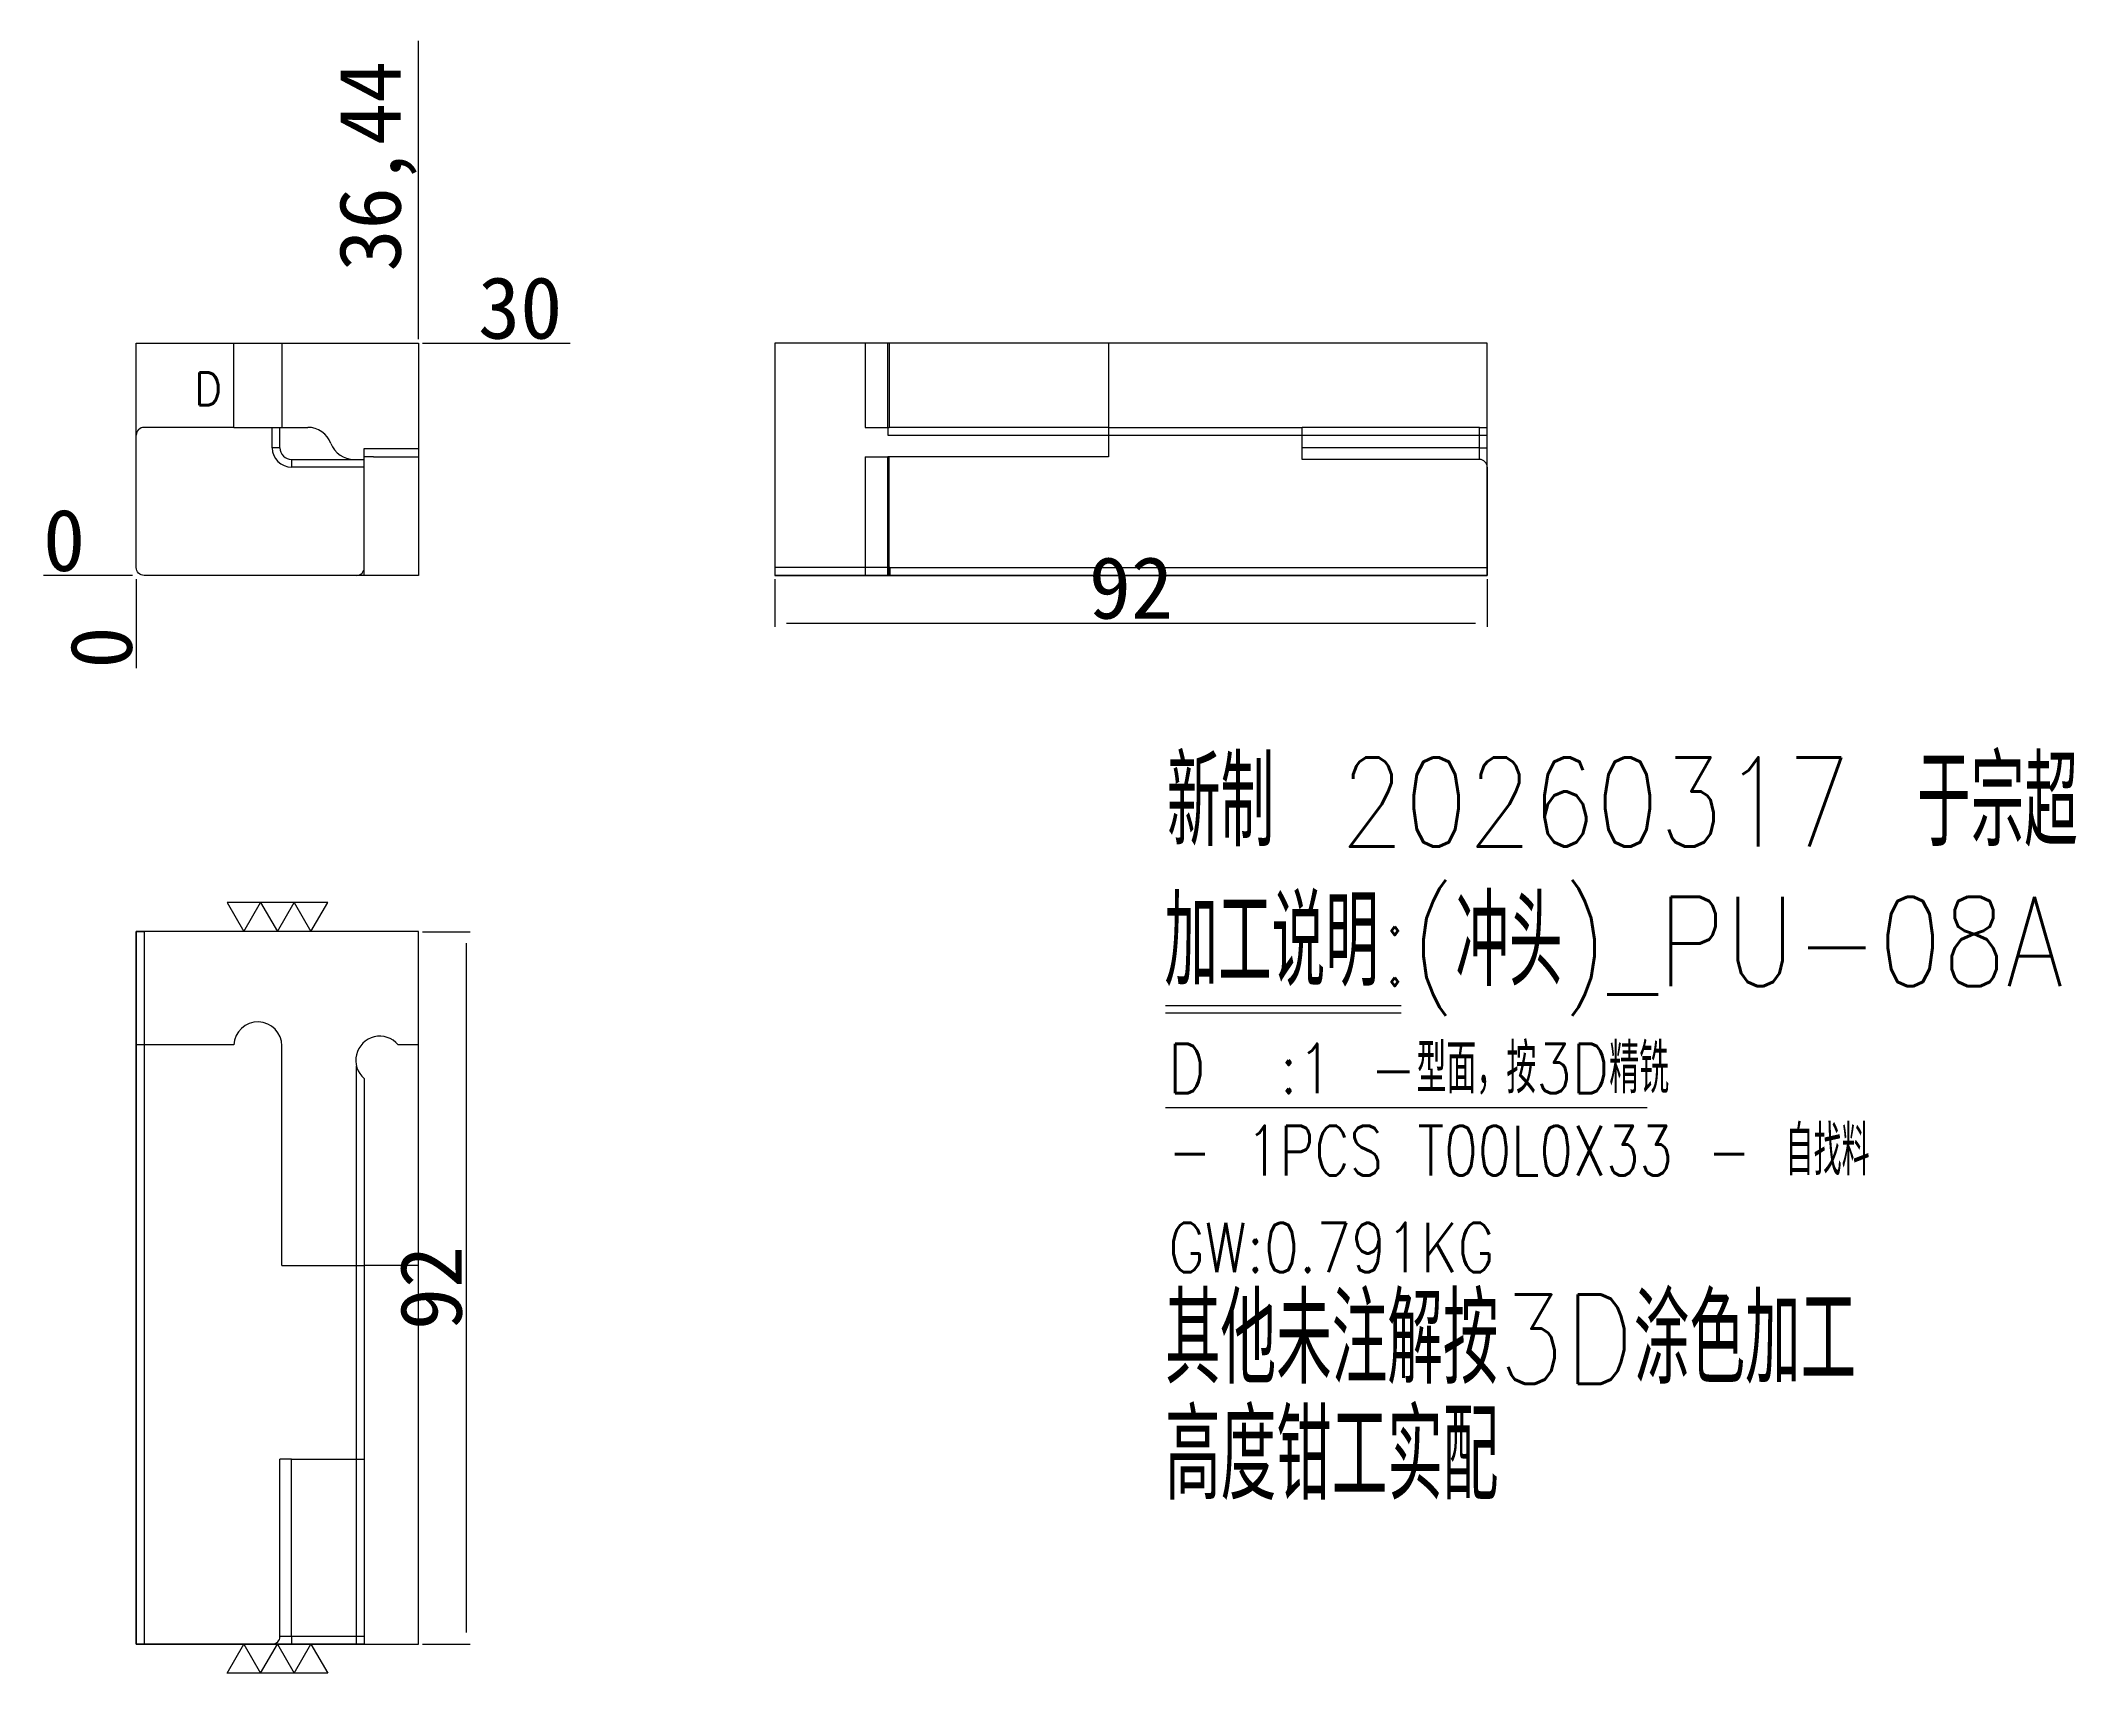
# Model space of a CAD drawing. Header units: millimetres. Extents: x 11480 to 11743, y 53627 to 53838.
import ezdxf

# ---------------------------------------------------------------- set-up
doc = ezdxf.new("R2010")
doc.units = ezdxf.units.MM
doc.linetypes.add('DASHED', pattern=[0])
doc.layers.add('dim', color=4, linetype='Continuous')
doc.layers.add('PUNCH', color=2, linetype='Continuous')
doc.styles.add('_PUG_ERP', font='txt')
doc.styles.add('chinesef_fs', font='txt.shx', dxfattribs={"bigfont": 'gbcbig.shx'})
doc.dimstyles.new('_PUG_ERP', dxfattribs={"dimtxt": 8, "dimasz": 1.5, "dimexe": 0.5, "dimexo": 0.5, "dimgap": 0.5, "dimtad": 1, "dimtxsty": '_PUG_ERP', "dimblk": 'CLOSEDBLANK', "dimcen": 0, "dimclrd": 4, "dimclre": 4, "dimclrt": 3, "dimazin": 3, "dimtfac": 1, "dimtmove": 0, "dimatfit": 3, "dimldrblk": 'CLOSEDBLANK', "dimlwd": 9, "dimlwe": 9})

# ---------------------------------------------------------------- blocks, each defined once
blk = doc.blocks.new('*D733')
at = {"layer": 'Defpoints', "color": 0}
for p in [(11528.8, 53798.54), (11534.95, 53798.54), (11492.36, 53768.54)]:
    blk.add_point(p, dxfattribs=at)
at = {"layer": 'dim', "color": 4, "lineweight": 9}
for p, q in [((11529.3, 53798.54), (11531.8, 53798.54)), ((11531.8, 53798.54), (11531.95, 53798.54)), ((11531.95, 53798.54), (11548.4, 53798.54))]:
    blk.add_line(p, q, dxfattribs=at)
at = {"layer": 'dim', "color": 3, "lineweight": 13, "insert": (11541.93, 53803.04), "char_height": 8, "attachment_point": 5, "style": '_PUG_ERP'}
blk.add_mtext('30', dxfattribs=at)
blk = doc.blocks.new('_ClosedBlank')
blk = doc.blocks.new('*D734')
at = {"layer": 'Defpoints', "color": 0}
for p in [(11486.21, 53768.54), (11492.36, 53768.54), (11492.36, 53768.54)]:
    blk.add_point(p, dxfattribs=at)
at = {"layer": 'dim', "color": 4, "lineweight": 9}
blk.add_line((11491.86, 53768.54), (11480.38, 53768.54), dxfattribs=at)
at = {"layer": 'dim', "color": 3, "lineweight": 13, "insert": (11483.04, 53773.04), "char_height": 8, "attachment_point": 5, "style": '_PUG_ERP'}
blk.add_mtext('0', dxfattribs=at)
blk = doc.blocks.new('*D735')
at = {"layer": 'Defpoints', "color": 0}
for p in [(11492.36, 53768.54), (11492.36, 53768.54), (11492.36, 53762.39)]:
    blk.add_point(p, dxfattribs=at)
at = {"layer": 'dim', "color": 4, "lineweight": 9}
blk.add_line((11492.36, 53768.04), (11492.36, 53756.56), dxfattribs=at)
at = {"layer": 'dim', "color": 3, "lineweight": 13, "insert": (11487.86, 53759.23), "char_height": 8, "attachment_point": 5, "rotation": 90, "style": '_PUG_ERP'}
blk.add_mtext('0', dxfattribs=at)
blk = doc.blocks.new('*D736')
at = {"layer": 'Defpoints', "color": 0}
for p in [(11528.8, 53804.69), (11528.8, 53798.54), (11492.36, 53768.54)]:
    blk.add_point(p, dxfattribs=at)
at = {"layer": 'dim', "color": 4, "lineweight": 9}
for p, q in [((11528.8, 53801.69), (11528.8, 53837.57)), ((11528.8, 53801.54), (11528.8, 53801.69)), ((11528.8, 53799.04), (11528.8, 53801.54))]:
    blk.add_line(p, q, dxfattribs=at)
at = {"layer": 'dim', "color": 3, "lineweight": 13, "insert": (11523.54, 53821.38), "char_height": 8, "attachment_point": 5, "rotation": 90, "style": '_PUG_ERP'}
blk.add_mtext('36,44', dxfattribs=at)
blk = doc.blocks.new('*D737')
at = {"layer": 'Defpoints', "color": 0}
for p in [(11528.8, 53722.54), (11528.8, 53630.54), (11534.95, 53630.54)]:
    blk.add_point(p, dxfattribs=at)
at = {"layer": 'dim', "color": 4, "lineweight": 9}
for p, q in [((11529.3, 53722.54), (11535.45, 53722.54)), ((11534.95, 53721.04), (11534.95, 53632.04)), ((11529.3, 53630.54), (11535.45, 53630.54))]:
    blk.add_line(p, q, dxfattribs=at)
at = {"layer": 'dim', "color": 3, "lineweight": 13, "insert": (11530.45, 53676.54), "char_height": 8, "attachment_point": 5, "rotation": 90, "style": '_PUG_ERP'}
blk.add_mtext('92', dxfattribs=at)
blk = doc.blocks.new('*D738')
at = {"layer": 'Defpoints', "color": 0}
for p in [(11574.8, 53768.54), (11666.8, 53768.54), (11666.8, 53762.39)]:
    blk.add_point(p, dxfattribs=at)
at = {"layer": 'dim', "color": 4, "lineweight": 9}
for p, q in [((11574.8, 53768.04), (11574.8, 53761.89)), ((11666.8, 53768.04), (11666.8, 53761.89)), ((11576.3, 53762.39), (11665.3, 53762.39))]:
    blk.add_line(p, q, dxfattribs=at)
at = {"layer": 'dim', "color": 3, "lineweight": 13, "insert": (11620.8, 53766.89), "char_height": 8, "attachment_point": 5, "style": '_PUG_ERP'}
blk.add_mtext('92', dxfattribs=at)

msp = doc.modelspace()

# ---------------------------------------------------------------- linework, layer by layer
at = {"layer": 'dim', "color": 8, "linetype": 'Continuous', "lineweight": 18}
for p, q in [((11625.257, 53713.022), (11655.686, 53713.022)), ((11625.257, 53712.062), (11655.686, 53712.062)), ((11625.257, 53699.862), (11687.465, 53699.862))]:
    msp.add_line(p, q, dxfattribs=at)
at = {"layer": 'dim', "color": 252, "linetype": 'DASHED', "lineweight": 13, "ltscale": 0.2}
for points in [[(11574.801, 53768.543), (11666.801, 53768.543), (11666.801, 53798.543), (11574.801, 53798.543)], [(11492.361, 53630.543), (11528.801, 53630.543), (11528.801, 53722.543), (11492.361, 53722.543)]]:
    msp.add_lwpolyline(points, close=True, dxfattribs=at)
at = {"layer": 'dim', "lineweight": 13}
for points in [[(11504.085, 53726.293), (11506.25, 53722.543), (11508.416, 53726.293), (11510.581, 53722.543), (11512.746, 53726.293), (11514.911, 53722.543), (11517.076, 53726.293), (11504.085, 53726.293)], [(11504.085, 53626.793), (11506.25, 53630.543), (11508.416, 53626.793), (11510.581, 53630.543), (11512.746, 53626.793), (11514.911, 53630.543), (11517.076, 53626.793), (11504.085, 53626.793)]]:
    msp.add_lwpolyline(points, close=True, dxfattribs=at)
at = {"layer": 'PUNCH', "color": 2, "linetype": 'DASHED', "lineweight": 13, "ltscale": 0.263104}
for p, q in [((11504.965, 53787.654), (11504.965, 53798.543)), ((11511.161, 53798.543), (11511.161, 53787.654)), ((11586.461, 53798.543), (11586.461, 53787.654)), ((11589.401, 53787.654), (11589.401, 53798.543)), ((11504.965, 53787.654), (11493.361, 53787.654)), ((11504.965, 53787.654), (11511.161, 53787.654)), ((11510.911, 53785.014), (11510.911, 53787.654)), ((11511.161, 53787.654), (11514.495, 53787.654)), ((11586.461, 53787.654), (11589.561, 53787.654)), ((11589.401, 53787.654), (11589.401, 53786.654)), ((11617.901, 53787.654), (11589.561, 53787.654)), ((11521.801, 53783.864), (11521.801, 53784.929)), ((11521.801, 53784.929), (11528.801, 53784.929)), ((11512.411, 53783.514), (11521.801, 53783.514)), ((11521.801, 53768.543), (11521.801, 53783.864)), ((11522.996, 53783.864), (11521.801, 53783.864)), ((11522.996, 53783.864), (11528.801, 53783.864)), ((11586.461, 53783.864), (11586.461, 53768.543)), ((11586.461, 53783.864), (11589.401, 53783.864)), ((11493.361, 53707.943), (11492.361, 53707.943)), ((11504.965, 53707.943), (11493.361, 53707.943)), ((11511.161, 53679.443), (11511.161, 53707.783)), ((11511.161, 53679.443), (11521.801, 53679.443)), ((11510.911, 53631.543), (11510.911, 53654.443)), ((11512.411, 53654.443), (11510.911, 53654.443)), ((11512.411, 53654.443), (11521.801, 53654.443))]:
    msp.add_line(p, q, dxfattribs=at)
at = {"layer": 'PUNCH', "color": 223, "linetype": 'Continuous', "lineweight": 18}
for p, q in [((11617.901, 53798.543), (11574.801, 53798.543)), ((11574.801, 53798.543), (11574.801, 53768.543)), ((11666.801, 53785.014), (11666.801, 53787.654)), ((11665.801, 53785.014), (11666.801, 53785.014)), ((11665.801, 53783.514), (11665.801, 53785.014)), ((11666.801, 53782.514), (11666.801, 53785.014)), ((11666.801, 53782.514), (11666.801, 53769.543)), ((11666.801, 53769.543), (11666.801, 53768.543)), ((11589.401, 53768.543), (11574.801, 53768.543)), ((11589.401, 53768.543), (11589.561, 53768.543)), ((11589.561, 53768.543), (11589.661, 53768.543)), ((11666.801, 53768.543), (11589.661, 53768.543)), ((11492.361, 53722.543), (11493.361, 53722.543)), ((11492.361, 53630.543), (11492.361, 53722.543)), ((11528.801, 53722.543), (11493.361, 53722.543)), ((11528.801, 53707.943), (11528.801, 53722.543)), ((11528.801, 53679.443), (11528.801, 53707.943)), ((11493.361, 53630.543), (11492.361, 53630.543)), ((11520.801, 53630.543), (11493.361, 53630.543)), ((11521.801, 53630.543), (11520.801, 53630.543))]:
    msp.add_line(p, q, dxfattribs=at)
at = {"layer": 'PUNCH', "color": 155, "linetype": 'DASHED', "lineweight": 13, "ltscale": 0.263104}
for p, q in [((11589.561, 53798.543), (11589.561, 53787.654)), ((11509.911, 53785.014), (11509.911, 53787.654)), ((11510.911, 53785.014), (11509.911, 53785.014)), ((11589.401, 53786.654), (11666.801, 53786.654)), ((11512.411, 53783.514), (11512.411, 53782.514)), ((11521.801, 53782.514), (11512.411, 53782.514)), ((11589.661, 53769.543), (11574.801, 53769.543)), ((11512.411, 53631.543), (11512.411, 53654.443)), ((11521.801, 53631.543), (11512.411, 53631.543))]:
    msp.add_line(p, q, dxfattribs=at)
at = {"layer": 'PUNCH', "color": 2, "linetype": 'Continuous', "lineweight": 18}
for p, q in [((11617.901, 53798.543), (11617.901, 53783.864)), ((11617.901, 53787.654), (11642.901, 53787.654)), ((11665.801, 53787.654), (11642.901, 53787.654)), ((11642.901, 53783.514), (11642.901, 53787.654)), ((11665.801, 53787.654), (11666.801, 53787.654)), ((11617.901, 53783.864), (11589.401, 53783.864)), ((11589.401, 53768.543), (11589.401, 53783.864)), ((11665.801, 53783.514), (11642.901, 53783.514)), ((11589.661, 53769.543), (11589.661, 53768.543)), ((11528.801, 53707.943), (11526.169, 53707.943)), ((11521.801, 53703.574), (11521.801, 53630.543)), ((11528.801, 53679.443), (11521.801, 53679.443))]:
    msp.add_line(p, q, dxfattribs=at)
at = {"layer": 'PUNCH', "color": 155, "linetype": 'Continuous', "lineweight": 18}
for p, q in [((11665.801, 53785.014), (11665.801, 53787.654)), ((11665.801, 53785.014), (11642.901, 53785.014)), ((11589.561, 53768.543), (11589.561, 53783.864)), ((11589.661, 53769.543), (11666.801, 53769.543)), ((11493.361, 53722.543), (11493.361, 53630.543)), ((11520.801, 53630.543), (11520.801, 53705.162))]:
    msp.add_line(p, q, dxfattribs=at)
at = {"layer": 'PUNCH', "color": 223, "linetype": 'DASHED', "lineweight": 13, "ltscale": 0.263104}
for q in [(11510.911, 53631.543), (11512.411, 53630.543)]:
    msp.add_line((11512.411, 53631.543), q, dxfattribs=at)
at = {"layer": 'PUNCH', "color": 1, "lineweight": 13}
msp.add_lwpolyline([(11493.361, 53768.543, -0.4142136), (11492.361, 53769.543), (11492.361, 53798.543), (11528.801, 53798.543), (11528.801, 53768.543)], format="xyb", close=True, dxfattribs=at)
at = {"layer": 'PUNCH', "color": 2, "linetype": 'DASHED', "lineweight": 13, "ltscale": 0.263104}
for centre, radius, start, end in [((11493.361, 53786.654), 1, 90, 180), ((11514.495, 53784.454), 3.2, 20.67854, 90), ((11512.411, 53785.014), 1.5, 180, 270), ((11520.483, 53786.714), 3.2, 200.67854, 270), ((11520.801, 53769.543), 1, 270, 0), ((11508.061, 53707.783), 3.1, 0, 177.0413)]:
    msp.add_arc(centre, radius, start, end, dxfattribs=at)
at = {"layer": 'PUNCH', "color": 155, "linetype": 'DASHED', "lineweight": 13, "ltscale": 0.263104}
msp.add_arc((11512.411, 53785.014), 2.5, 180, 270, dxfattribs=at)
at = {"layer": 'PUNCH', "color": 223, "linetype": 'Continuous', "lineweight": 18}
msp.add_arc((11665.801, 53782.514), 1, 0, 90, dxfattribs=at)
at = {"layer": 'PUNCH', "color": 2, "linetype": 'Continuous', "lineweight": 18}
msp.add_arc((11523.801, 53705.943), 3.1, 40.17777, 229.82223, dxfattribs=at)
at = {"layer": 'PUNCH', "color": 223, "linetype": 'DASHED', "lineweight": 13, "ltscale": 0.263104}
msp.add_arc((11509.911, 53631.543), 1, 270, 0, dxfattribs=at)

# ---------------------------------------------------------------- texts
at = {"layer": 'dim', "color": 4, "lineweight": 13, "style": 'chinesef_fs'}
for s, height, width, p in [('D', 4.2, 0.9609, (11499.834, 53790.536)), ('新制 20260317 于宗超', 11.5, 0.8357, (11625.44, 53733.533)), ('加工说明:(冲头)_PU-08A', 11.5, 0.8357, (11625.124, 53715.526)), ('D  :1 -型面，按3D精铣', 6.4, 0.8387, (11625.596, 53701.682)), ('- 1PCS T00L0X33 - 自找料', 6.4, 0.7852, (11625.596, 53691.082)), ('GW:0.791KG ', 6.4, 0.8211, (11625.596, 53678.562))]:
    msp.add_text(s, height=height, dxfattribs=dict(at, width=width)).set_placement(p)
at = {"layer": 'dim', "color": 21, "lineweight": 13, "style": 'chinesef_fs', "width": 0.8663}
for s, p in [('其他未注解按3D涂色加工', (11625.207, 53664.176)), ('高度钳工实配', (11625.207, 53649.176))]:
    msp.add_text(s, height=11.5, dxfattribs=at).set_placement(p)

# ---------------------------------------------------------------- dimensions: what is measured, and where the dimension line sits
at = {"layer": 'dim', "lineweight": 13}
for feature_location, offset, dtype, origin, picture, middle in [((11528.801, 53798.543), (0, 6.15), 1, (11492.361, 53768.543), '*D736', (11523.539, 53821.383)), ((11528.801, 53798.543), (6.15, 0), 0, (11492.361, 53768.543), '*D733', (11541.927, 53803.043)), ((11492.360587673, 53768.542529206), (-6.15, 0), 0, (11492.360587673, 53768.542529206), '*D734', (11483.043921007, 53773.042529206)), ((11492.360587673, 53768.542529206), (0, -6.15), 1, (11492.360587673, 53768.542529206), '*D735', (11487.860587673, 53759.225862539))]:
    dim = msp.add_ordinate_dim(feature_location=feature_location, offset=offset, dtype=dtype, origin=origin, dimstyle='_PUG_ERP', dxfattribs=at)
    dim.commit()
    dim.dimension.update_dxf_attribs({"geometry": picture, "text_midpoint": middle})
dim = msp.add_linear_dim(base=(11666.801, 53762.393), p1=(11574.801, 53768.543), p2=(11666.801, 53768.543), dimstyle='_PUG_ERP', dxfattribs=at)
dim.commit()
dim.dimension.update_dxf_attribs({"geometry": '*D738', "text_midpoint": (11620.801, 53766.893)})
dim = msp.add_linear_dim(base=(11534.951, 53630.543), p1=(11528.801, 53722.543), p2=(11528.801, 53630.543), angle=90, dimstyle='_PUG_ERP', dxfattribs=at)
dim.commit()
dim.dimension.update_dxf_attribs({"geometry": '*D737', "text_midpoint": (11530.451, 53676.543)})

doc.saveas('drawing.dxf')
